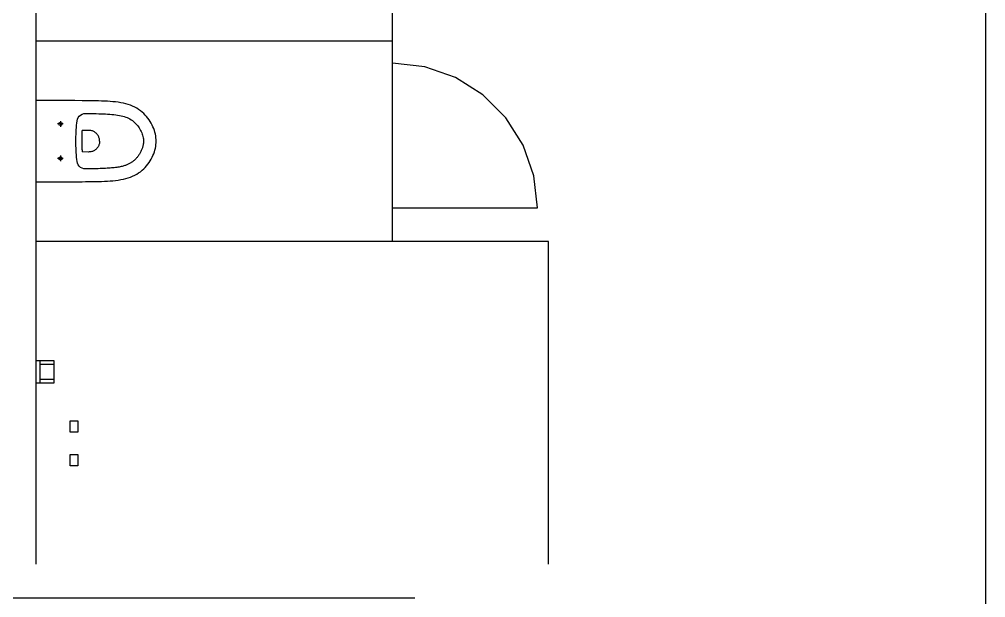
# Model space of a CAD drawing. Header units: centimetres. Extents: x 0 to 12606, y -30 to 2970.
# Drawn here: x 1933.5 to 2150.3, y 1271.8 to 1401.7 of the extents above; entities that cross this region are included whole.
import ezdxf

# ---------------------------------------------------------------- set-up
doc = ezdxf.new("R2010")
doc.units = ezdxf.units.CM
doc.layers.add('SCOTT-CERCEVE', color=7, linetype='CONTINUOUS')
doc.layers.add('SCOTT-MIMARI', color=8, linetype='CONTINUOUS')

msp = doc.modelspace()

# ---------------------------------------------------------------- linework, layer by layer
at = {"layer": 'SCOTT-CERCEVE'}
msp.add_line((2150.3, 0), (2150.3, 2970), dxfattribs=at)
at = {"layer": 'SCOTT-MIMARI'}
for p, q in [((2017.24, 1396.8), (2017.24, 1441.8)), ((1937.24, 1396.8), (2017.24, 1396.8)), ((2017.24, 1351.8), (2017.24, 1396.8)), ((1944.21, 1383.41), (1937.24, 1383.42)), ((1937.24, 1365.17), (1937.24, 1383.42)), ((1945.93, 1383.4), (1944.21, 1383.41)), ((1947.55, 1383.39), (1945.93, 1383.4)), ((1948.33, 1383.38), (1947.55, 1383.39)), ((1949.09, 1383.38), (1948.33, 1383.38)), ((1949.82, 1383.37), (1949.09, 1383.38)), ((1950.54, 1383.35), (1949.82, 1383.37)), ((1951.24, 1383.33), (1950.54, 1383.35)), ((1951.92, 1383.31), (1951.24, 1383.33)), ((1952.59, 1383.29), (1951.92, 1383.31)), ((1953.24, 1383.25), (1952.59, 1383.29)), ((1953.88, 1383.21), (1953.24, 1383.25)), ((1954.5, 1383.16), (1953.88, 1383.21)), ((1955.1, 1383.1), (1954.5, 1383.16)), ((1955.69, 1383.02), (1955.1, 1383.1)), ((1956.27, 1382.93), (1955.69, 1383.02)), ((1956.83, 1382.82), (1956.27, 1382.93)), ((1957.38, 1382.69), (1956.83, 1382.82)), ((1957.91, 1382.54), (1957.38, 1382.69)), ((1958.42, 1382.37), (1957.91, 1382.54)), ((1958.91, 1382.17), (1958.42, 1382.37)), ((1959.38, 1381.95), (1958.91, 1382.17)), ((1959.83, 1381.7), (1959.38, 1381.95)), ((1960.25, 1381.43), (1959.83, 1381.7)), ((1960.66, 1381.14), (1960.25, 1381.43)), ((1961.04, 1380.83), (1960.66, 1381.14)), ((1948.32, 1380.52), (1948.96, 1380.51)), ((1948.96, 1380.51), (1949.58, 1380.5)), ((1949.58, 1380.5), (1950.17, 1380.49)), ((1950.17, 1380.49), (1950.75, 1380.48)), ((1950.75, 1380.48), (1951.3, 1380.47)), ((1951.3, 1380.47), (1951.82, 1380.45)), ((1951.82, 1380.45), (1952.33, 1380.43)), ((1952.33, 1380.43), (1952.82, 1380.41)), ((1952.82, 1380.41), (1953.3, 1380.38)), ((1953.3, 1380.38), (1953.77, 1380.35)), ((1953.77, 1380.35), (1954.23, 1380.31)), ((1954.23, 1380.31), (1954.67, 1380.27)), ((1954.67, 1380.27), (1955.11, 1380.22)), ((1955.11, 1380.22), (1955.53, 1380.16)), ((1955.53, 1380.16), (1955.93, 1380.09)), ((1955.93, 1380.09), (1956.32, 1380.01)), ((1956.32, 1380.01), (1956.69, 1379.92)), ((1956.69, 1379.92), (1957.04, 1379.82)), ((1957.04, 1379.82), (1957.38, 1379.71)), ((1957.38, 1379.71), (1957.71, 1379.58)), ((1957.71, 1379.58), (1958.01, 1379.44)), ((1958.01, 1379.44), (1958.31, 1379.29)), ((1958.31, 1379.29), (1958.59, 1379.12)), ((1958.59, 1379.12), (1958.85, 1378.93)), ((1958.85, 1378.93), (1959.11, 1378.73)), ((1961.39, 1380.51), (1961.04, 1380.83)), ((1961.73, 1380.17), (1961.39, 1380.51)), ((1962.04, 1379.82), (1961.73, 1380.17)), ((1962.33, 1379.45), (1962.04, 1379.82)), ((1962.6, 1379.08), (1962.33, 1379.45)), ((1962.85, 1378.7), (1962.6, 1379.08)), ((1943.33, 1378.17), (1942.05, 1378.17)), ((1942.69, 1378.81), (1942.69, 1377.53)), ((1946.23, 1376.34), (1946.26, 1376.85)), ((1946.26, 1376.85), (1946.3, 1377.36)), ((1946.3, 1377.36), (1946.35, 1377.87)), ((1946.35, 1377.87), (1946.4, 1378.37)), ((1946.4, 1378.37), (1946.46, 1378.88)), ((1959.11, 1378.73), (1959.35, 1378.52)), ((1959.35, 1378.52), (1959.58, 1378.29)), ((1959.58, 1378.29), (1959.8, 1378.05)), ((1959.8, 1378.05), (1960.01, 1377.8)), ((1960.01, 1377.8), (1960.2, 1377.54)), ((1960.2, 1377.54), (1960.38, 1377.28)), ((1960.38, 1377.28), (1960.54, 1377)), ((1960.54, 1377), (1960.69, 1376.73)), ((1963.07, 1378.31), (1962.85, 1378.7)), ((1963.28, 1377.92), (1963.07, 1378.31)), ((1963.47, 1377.52), (1963.28, 1377.92)), ((1963.63, 1377.11), (1963.47, 1377.52)), ((1963.78, 1376.7), (1963.63, 1377.11)), ((1946.18, 1374.81), (1946.19, 1375.32)), ((1946.18, 1374.3), (1946.18, 1374.81)), ((1946.19, 1375.32), (1946.21, 1375.83)), ((1946.21, 1375.83), (1946.23, 1376.34)), ((1948.98, 1376.73), (1947.62, 1376.72)), ((1947.62, 1376.22), (1947.62, 1376.72)), ((1947.62, 1376), (1947.62, 1376.22)), ((1947.62, 1375.13), (1947.62, 1376)), ((1947.62, 1374.09), (1947.62, 1375.13)), ((1949.18, 1376.73), (1948.98, 1376.73)), ((1949.37, 1376.71), (1949.18, 1376.73)), ((1949.55, 1376.68), (1949.37, 1376.71)), ((1949.72, 1376.64), (1949.55, 1376.68)), ((1949.89, 1376.59), (1949.72, 1376.64)), ((1950.05, 1376.52), (1949.89, 1376.59)), ((1950.2, 1376.45), (1950.05, 1376.52)), ((1950.34, 1376.37), (1950.2, 1376.45)), ((1950.48, 1376.28), (1950.34, 1376.37)), ((1950.61, 1376.18), (1950.48, 1376.28)), ((1950.73, 1376.07), (1950.61, 1376.18)), ((1950.85, 1375.95), (1950.73, 1376.07)), ((1950.96, 1375.83), (1950.85, 1375.95)), ((1951.06, 1375.7), (1950.96, 1375.83)), ((1951.15, 1375.56), (1951.06, 1375.7)), ((1951.23, 1375.42), (1951.15, 1375.56)), ((1951.3, 1375.27), (1951.23, 1375.42)), ((1951.36, 1375.11), (1951.3, 1375.27)), ((1951.41, 1374.95), (1951.36, 1375.11)), ((1951.45, 1374.79), (1951.41, 1374.95)), ((1951.48, 1374.63), (1951.45, 1374.79)), ((1951.49, 1374.46), (1951.48, 1374.63)), ((1960.69, 1376.73), (1960.82, 1376.45)), ((1960.82, 1376.45), (1960.95, 1376.17)), ((1960.95, 1376.17), (1961.05, 1375.89)), ((1961.05, 1375.89), (1961.14, 1375.61)), ((1961.14, 1375.61), (1961.22, 1375.33)), ((1961.22, 1375.33), (1961.28, 1375.06)), ((1961.28, 1375.06), (1961.32, 1374.8)), ((1961.32, 1374.8), (1961.34, 1374.55)), ((1963.91, 1376.29), (1963.78, 1376.7)), ((1964.01, 1375.88), (1963.91, 1376.29)), ((1964.09, 1375.47), (1964.01, 1375.88)), ((1964.15, 1375.05), (1964.09, 1375.47)), ((1964.19, 1374.64), (1964.15, 1375.05)), ((1964.19, 1374.3), (1964.19, 1374.64)), ((1946.18, 1373.79), (1946.18, 1374.3)), ((1946.19, 1373.28), (1946.18, 1373.79)), ((1946.21, 1372.76), (1946.19, 1373.28)), ((1946.23, 1372.25), (1946.21, 1372.76)), ((1947.62, 1373.25), (1947.62, 1374.09)), ((1947.62, 1372.37), (1947.62, 1373.25)), ((1950.62, 1372.42), (1950.49, 1372.32)), ((1950.74, 1372.53), (1950.62, 1372.42)), ((1950.85, 1372.64), (1950.74, 1372.53)), ((1950.96, 1372.77), (1950.85, 1372.64)), ((1951.06, 1372.9), (1950.96, 1372.77)), ((1951.15, 1373.04), (1951.06, 1372.9)), ((1951.23, 1373.18), (1951.15, 1373.04)), ((1951.3, 1373.33), (1951.23, 1373.18)), ((1951.36, 1373.48), (1951.3, 1373.33)), ((1951.41, 1373.64), (1951.36, 1373.48)), ((1951.45, 1373.8), (1951.41, 1373.64)), ((1951.48, 1373.97), (1951.45, 1373.8)), ((1951.49, 1374.13), (1951.48, 1373.97)), ((1951.5, 1374.3), (1951.49, 1374.46)), ((1951.5, 1374.3), (1951.49, 1374.13)), ((1960.97, 1372.5), (1960.91, 1372.33)), ((1961.03, 1372.66), (1960.97, 1372.5)), ((1961.09, 1372.81), (1961.03, 1372.66)), ((1961.14, 1372.97), (1961.09, 1372.81)), ((1961.18, 1373.12), (1961.14, 1372.97)), ((1961.22, 1373.27), (1961.18, 1373.12)), ((1961.25, 1373.41), (1961.22, 1373.27)), ((1961.28, 1373.55), (1961.25, 1373.41)), ((1961.3, 1373.68), (1961.28, 1373.55)), ((1961.32, 1373.81), (1961.3, 1373.68)), ((1961.33, 1373.94), (1961.32, 1373.81)), ((1961.34, 1374.06), (1961.33, 1373.94)), ((1961.34, 1374.55), (1961.35, 1374.3)), ((1961.35, 1374.18), (1961.34, 1374.06)), ((1961.35, 1374.3), (1961.35, 1374.18)), ((1963.91, 1372.3), (1964.01, 1372.72)), ((1964.01, 1372.72), (1964.09, 1373.13)), ((1964.09, 1373.13), (1964.15, 1373.54)), ((1964.15, 1373.54), (1964.19, 1373.95)), ((1964.19, 1373.95), (1964.19, 1374.3)), ((1943.33, 1370.42), (1942.05, 1370.42)), ((1942.69, 1371.06), (1942.69, 1369.78)), ((1946.26, 1371.75), (1946.23, 1372.25)), ((1946.3, 1371.24), (1946.26, 1371.75)), ((1946.35, 1370.73), (1946.3, 1371.24)), ((1946.4, 1370.22), (1946.35, 1370.73)), ((1947.62, 1372.37), (1947.62, 1371.87)), ((1948.99, 1371.86), (1947.62, 1371.87)), ((1949.19, 1371.87), (1948.99, 1371.86)), ((1949.38, 1371.88), (1949.19, 1371.87)), ((1949.56, 1371.91), (1949.38, 1371.88)), ((1949.74, 1371.96), (1949.56, 1371.91)), ((1949.9, 1372.01), (1949.74, 1371.96)), ((1950.06, 1372.07), (1949.9, 1372.01)), ((1950.21, 1372.15), (1950.06, 1372.07)), ((1950.35, 1372.23), (1950.21, 1372.15)), ((1950.49, 1372.32), (1950.35, 1372.23)), ((1959.57, 1370.29), (1959.45, 1370.17)), ((1959.68, 1370.41), (1959.57, 1370.29)), ((1959.79, 1370.53), (1959.68, 1370.41)), ((1959.9, 1370.66), (1959.79, 1370.53)), ((1960.01, 1370.8), (1959.9, 1370.66)), ((1960.12, 1370.94), (1960.01, 1370.8)), ((1960.22, 1371.08), (1960.12, 1370.94)), ((1960.32, 1371.23), (1960.22, 1371.08)), ((1960.42, 1371.38), (1960.32, 1371.23)), ((1960.51, 1371.54), (1960.42, 1371.38)), ((1960.6, 1371.7), (1960.51, 1371.54)), ((1960.68, 1371.85), (1960.6, 1371.7)), ((1960.76, 1372.01), (1960.68, 1371.85)), ((1960.84, 1372.17), (1960.76, 1372.01)), ((1960.91, 1372.33), (1960.84, 1372.17)), ((1962.85, 1369.9), (1963.07, 1370.28)), ((1963.07, 1370.28), (1963.28, 1370.68)), ((1963.28, 1370.68), (1963.47, 1371.08)), ((1963.47, 1371.08), (1963.63, 1371.48)), ((1963.63, 1371.48), (1963.78, 1371.89)), ((1963.78, 1371.89), (1963.91, 1372.3)), ((1946.46, 1369.71), (1946.4, 1370.22)), ((1949.35, 1368.09), (1948.84, 1368.08)), ((1949.83, 1368.09), (1949.35, 1368.09)), ((1950.31, 1368.1), (1949.83, 1368.09)), ((1950.76, 1368.11), (1950.31, 1368.1)), ((1951.2, 1368.12), (1950.76, 1368.11)), ((1951.62, 1368.14), (1951.2, 1368.12)), ((1952.03, 1368.15), (1951.62, 1368.14)), ((1952.43, 1368.17), (1952.03, 1368.15)), ((1952.8, 1368.18), (1952.43, 1368.17)), ((1953.17, 1368.2), (1952.8, 1368.18)), ((1953.52, 1368.23), (1953.17, 1368.2)), ((1953.86, 1368.25), (1953.52, 1368.23)), ((1954.18, 1368.28), (1953.86, 1368.25)), ((1954.49, 1368.31), (1954.18, 1368.28)), ((1954.79, 1368.34), (1954.49, 1368.31)), ((1955.08, 1368.37), (1954.79, 1368.34)), ((1955.35, 1368.41), (1955.08, 1368.37)), ((1955.61, 1368.45), (1955.35, 1368.41)), ((1955.86, 1368.49), (1955.61, 1368.45)), ((1956.1, 1368.54), (1955.86, 1368.49)), ((1956.33, 1368.59), (1956.1, 1368.54)), ((1956.55, 1368.64), (1956.33, 1368.59)), ((1956.76, 1368.69), (1956.55, 1368.64)), ((1956.95, 1368.74), (1956.76, 1368.69)), ((1957.14, 1368.8), (1956.95, 1368.74)), ((1957.32, 1368.86), (1957.14, 1368.8)), ((1957.48, 1368.92), (1957.32, 1368.86)), ((1957.64, 1368.98), (1957.48, 1368.92)), ((1957.79, 1369.05), (1957.64, 1368.98)), ((1957.94, 1369.12), (1957.79, 1369.05)), ((1958.08, 1369.18), (1957.94, 1369.12)), ((1958.22, 1369.26), (1958.08, 1369.18)), ((1958.35, 1369.33), (1958.22, 1369.26)), ((1958.48, 1369.41), (1958.35, 1369.33)), ((1958.61, 1369.49), (1958.48, 1369.41)), ((1958.74, 1369.58), (1958.61, 1369.49)), ((1958.86, 1369.67), (1958.74, 1369.58)), ((1958.98, 1369.76), (1958.86, 1369.67)), ((1959.1, 1369.85), (1958.98, 1369.76)), ((1959.22, 1369.96), (1959.1, 1369.85)), ((1959.34, 1370.06), (1959.22, 1369.96)), ((1959.45, 1370.17), (1959.34, 1370.06)), ((1961.04, 1367.76), (1961.39, 1368.08)), ((1961.39, 1368.08), (1961.73, 1368.42)), ((1961.73, 1368.42), (1962.04, 1368.77)), ((1962.04, 1368.77), (1962.33, 1369.14)), ((1962.33, 1369.14), (1962.6, 1369.51)), ((1962.6, 1369.51), (1962.85, 1369.9)), ((1948.84, 1368.08), (1948.32, 1368.08)), ((1957.38, 1365.9), (1957.91, 1366.05)), ((1957.91, 1366.05), (1958.42, 1366.22)), ((1958.42, 1366.22), (1958.91, 1366.42)), ((1958.91, 1366.42), (1959.38, 1366.65)), ((1959.38, 1366.65), (1959.83, 1366.89)), ((1959.83, 1366.89), (1960.25, 1367.16)), ((1960.25, 1367.16), (1960.66, 1367.45)), ((1960.66, 1367.45), (1961.04, 1367.76)), ((1937.24, 1365.17), (1943.31, 1365.18)), ((1943.31, 1365.18), (1945.93, 1365.19)), ((1945.93, 1365.19), (1947.55, 1365.2)), ((1947.55, 1365.2), (1948.33, 1365.21)), ((1948.33, 1365.21), (1949.09, 1365.22)), ((1949.09, 1365.22), (1949.82, 1365.23)), ((1949.82, 1365.23), (1950.54, 1365.24)), ((1950.54, 1365.24), (1951.24, 1365.26)), ((1951.24, 1365.26), (1951.92, 1365.28)), ((1951.92, 1365.28), (1952.59, 1365.31)), ((1952.59, 1365.31), (1953.24, 1365.34)), ((1953.24, 1365.34), (1953.88, 1365.38)), ((1953.88, 1365.38), (1954.5, 1365.43)), ((1954.5, 1365.43), (1955.1, 1365.49)), ((1955.1, 1365.49), (1955.69, 1365.57)), ((1955.69, 1365.57), (1956.27, 1365.66)), ((1956.27, 1365.66), (1956.83, 1365.77)), ((1956.83, 1365.77), (1957.38, 1365.9)), ((2052.24, 1351.8), (1937.24, 1351.8)), ((2052.24, 1279.3), (2052.24, 1351.8)), ((1729.74, 1271.8), (2022.24, 1271.8))]:
    msp.add_line(p, q, dxfattribs=at)
for points in [[(1937.24, 1279.3), (1937.24, 1531.8)], [(2049.74, 1359.3), (2048.92, 1366.53), (2046.52, 1373.4), (2042.65, 1379.56), (2037.5, 1384.71), (2031.34, 1388.58), (2024.47, 1390.98), (2017.24, 1391.8)], [(1946.46, 1378.88), (1946.54, 1379.26), (1946.71, 1379.61), (1946.94, 1379.92), (1947.23, 1380.17), (1947.57, 1380.36), (1947.94, 1380.48), (1948.32, 1380.52)], [(1948.32, 1368.08), (1947.94, 1368.11), (1947.57, 1368.23), (1947.23, 1368.42), (1946.94, 1368.67), (1946.71, 1368.98), (1946.54, 1369.34), (1946.46, 1369.71)], [(2017.24, 1359.3), (2049.74, 1359.3)], [(1937.27, 1325.02), (1941.21, 1325.02), (1941.21, 1319.99), (1937.27, 1319.99), (1937.27, 1325.02), (1937.27, 1325.02)], [(1938.2, 1325.02), (1941.21, 1325.02), (1941.21, 1319.99), (1938.2, 1319.99), (1938.2, 1325.02), (1938.2, 1325.02)], [(1938.2, 1324.25), (1941.21, 1324.25), (1941.21, 1320.75), (1938.2, 1320.75), (1938.2, 1324.25), (1938.2, 1324.25)], [(1944.87, 1311.48), (1946.65, 1311.48), (1946.65, 1308.94), (1944.87, 1308.94), (1944.87, 1311.48), (1944.87, 1311.48)], [(1944.87, 1303.92), (1946.65, 1303.92), (1946.65, 1301.37), (1944.87, 1301.37), (1944.87, 1303.92), (1944.87, 1303.92)]]:
    msp.add_lwpolyline(points, dxfattribs=at)
for centre in [(1942.69, 1378.17), (1942.69, 1370.42)]:
    msp.add_circle(centre, 0.375, dxfattribs=at)

doc.saveas('drawing.dxf')
